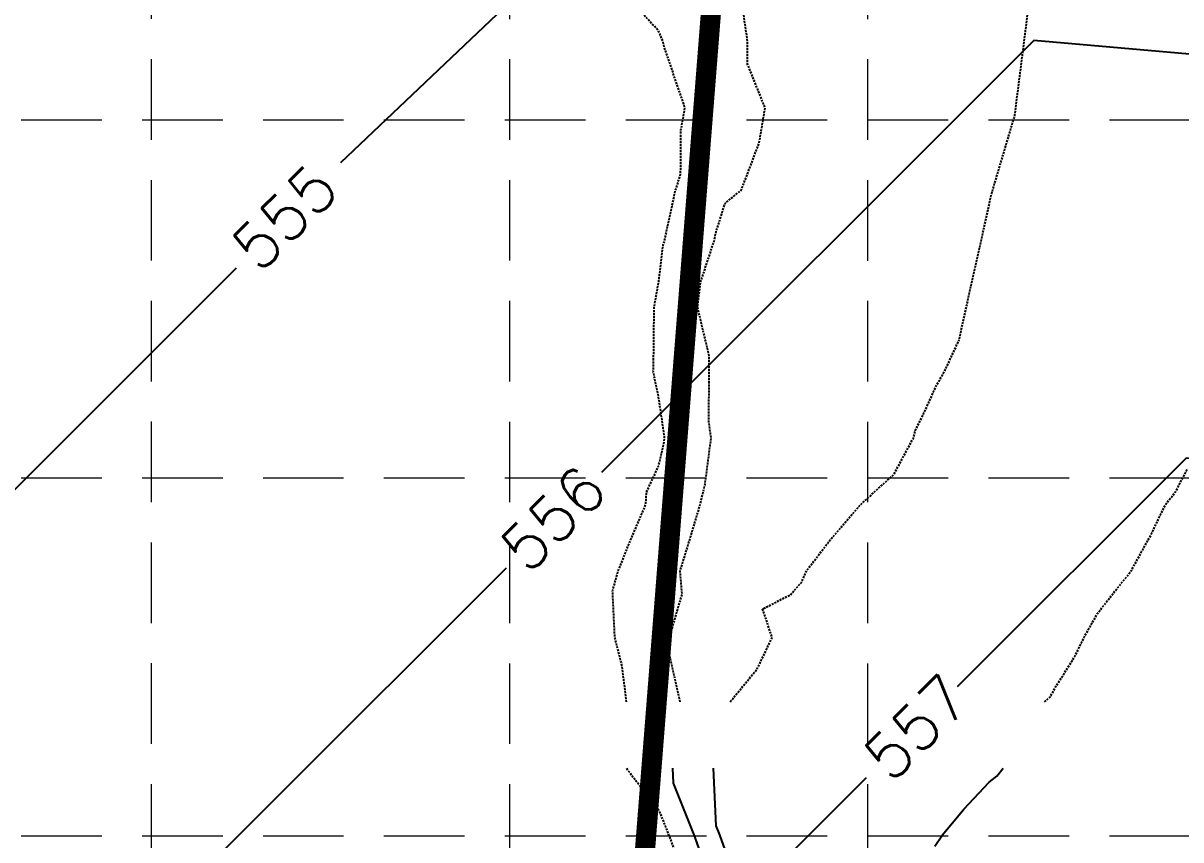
# Model space of a CAD drawing. Header units: inches. Extents: x 8135 to 11700, y -938 to 4760.
# Drawn here: x 10419.2 to 10706.5, y 3777.1 to 3979.9 of the extents above; entities that cross this region are included whole.
import ezdxf
from ezdxf.enums import TextEntityAlignment as Align

# ---------------------------------------------------------------- set-up
doc = ezdxf.new("R2010")
doc.units = ezdxf.units.IN
doc.header["$MEASUREMENT"] = 0
doc.linetypes.add('DASHED', pattern=[0.75, 0.5, -0.25])
doc.linetypes.add('HIDDEN', pattern=[0.375, 0.25, -0.125])
for name, color, linetype in [('BERM1', 7, 'Continuous'), ('EC', 35, 'DASHED'), ('GRID', 254, 'HIDDEN'), ('PROP-CONT-H', 6, 'Continuous'), ('PROP-CONT-L', 7, 'Continuous')]:
    doc.layers.add(name, color=color, linetype=linetype)
doc.styles.add('SIMPLEX', font='simplex.shx', dxfattribs={"height": 24})

msp = doc.modelspace()

# ---------------------------------------------------------------- linework, layer by layer
at = {"layer": 'BERM1', "color": 35, "const_width": 5}
msp.add_lwpolyline([(10594.21, 4037.32), (10364.96, 4043.22), (10222.44, 3803.84), (10122.85, 3459.57), (10248.92, 3465.89), (10318.97, 3417.81), (10565.31, 3670.02)], close=True, dxfattribs=at)
at = {"layer": 'EC', "color": 35, "flags": 128}
msp.add_lwpolyline([(10668.76, 3984.89), (10665.2, 3956.93), (10659.48, 3937.63), (10651.31, 3900.91)], dxfattribs=at)
for points, elevation in [([(10568.95, 3811.41), (10567.86, 3820.34), (10566.05, 3827.41), (10565.51, 3839), (10566.9, 3843.91), (10569.78, 3851.16), (10573.75, 3860.41), (10573.91, 3863.47), (10576.92, 3869.99), (10578.25, 3875.59), (10578.42, 3876.91), (10576.92, 3887.12), (10575.6, 3893.41), (10575.66, 3894.65), (10575.81, 3909.41), (10575.98, 3910.37), (10576.92, 3915.49), (10578.04, 3924.8), (10578.4, 3925.91), (10581.07, 3938.26), (10582.38, 3942.41), (10582.47, 3953.37), (10583.46, 3958.91), (10578.34, 3974), (10577.98, 3975.41), (10576.92, 3978), (10571.41, 3984.02)], 551), ([(10582.27, 3811.41), (10579.11, 3825.29), (10579.61, 3827.41), (10582.75, 3838.09), (10582.26, 3843.91), (10584.88, 3852.45), (10587.25, 3860.41), (10588.43, 3865.4), (10589.96, 3876.91), (10589.37, 3880.97), (10589.47, 3893.41), (10589.5, 3897.21), (10586.58, 3909.41), (10587.31, 3915.53), (10590.72, 3925.91), (10591.2, 3928.14), (10593.42, 3935.22), (10597.37, 3938.4), (10598.95, 3942.41), (10601.9, 3950.3), (10603.34, 3958.91), (10599, 3969.75), (10599, 3975.41), (10597.74, 3984.02)], 552), ([(10594.67, 3811.41), (10601.38, 3819.58), (10605.1, 3827.41), (10602.71, 3834.48), (10609.67, 3838.02), (10612.42, 3841.16), (10613.6, 3843.91), (10619.04, 3851.05), (10626.62, 3859.96), (10627.04, 3860.41), (10635.25, 3867.84), (10640.14, 3876.91), (10640.67, 3878.91), (10642.67, 3882.91), (10645.92, 3890.11), (10647.84, 3893.41), (10651.31, 3900.91)], 553), ([(10672.67, 3811.41), (10674.12, 3812.67), (10675.42, 3815.1), (10680.2, 3822.7), (10682.49, 3827.41), (10685.81, 3833.37), (10691.67, 3840.82), (10693.09, 3842.5), (10694.15, 3843.91), (10699.13, 3852.96), (10702.67, 3860.41), (10705.13, 3863.45), (10708.17, 3869.29)], 554), ([(10568.92, 3794.91), (10576.92, 3784.6), (10579.4, 3778.41), (10580.75, 3774.58), (10582.99, 3761.91), (10583.61, 3755.22), (10583.82, 3745.41), (10583.19, 3739.33), (10582.56, 3729.41), (10581.65, 3724.69), (10580.18, 3712.91), (10579.16, 3710.67), (10576.92, 3705.56), (10571.09, 3702.34), (10570.29, 3696.41), (10568.19, 3688.78), (10566.34, 3679.91), (10566.65, 3673.84), (10560.67, 3669.65), (10558.14, 3665.95), (10544.17, 3667.01), (10540.93, 3666.65), (10527.67, 3665.67), (10525.6, 3665.52), (10511.42, 3665.59), (10509.11, 3665.72), (10496.53, 3665.96)], 551)]:
    msp.add_lwpolyline(points, dxfattribs=dict(at, elevation=elevation))
at = {"layer": 'EC', "color": 35, "linetype": 'Continuous', "flags": 128}
for points, elevation in [([(10590.58, 3764.76), (10585.75, 3778.41), (10580.63, 3791.21), (10580.45, 3794.91)], 552), ([(10593.42, 3774.64), (10592.09, 3778.41), (10591.2, 3780.63), (10590.51, 3794.91)], 553), ([(10645.46, 3775.58), (10647.32, 3778.41), (10652.67, 3784.76), (10658.92, 3791.44), (10660.87, 3792.97), (10662.4, 3794.91)], 554)]:
    msp.add_lwpolyline(points, dxfattribs=dict(at, elevation=elevation))
at = {"layer": 'GRID', "color": 252, "linetype": 'HIDDEN', "lineweight": 0, "ltscale": 80}
for p, q in [((10451.08, -489.01), (10451.08, 4667.09)), ((10539.98, -489.03), (10539.98, 4667.09)), ((10628.87, -489.04), (10628.87, 4667.09)), ((8228.76, 3955.95), (11606.69, 3955.95)), ((8228.76, 3867.06), (11606.69, 3867.06)), ((8228.76, 3778.16), (11606.69, 3778.16))]:
    msp.add_line(p, q, dxfattribs=at)
at = {"layer": 'PROP-CONT-H', "color": 40, "ltscale": 100}
msp.add_line((10690.77, 4128.48), (10497.98, 3945.22), dxfattribs=at)
msp.add_lwpolyline([(10127.24, 3428.19), (10130.15, 3391.86), (10114.33, 3343.74), (10197.81, 3341.66), (10332.84, 3779.82), (10472.17, 3919.15)], dxfattribs=at)
at = {"layer": 'PROP-CONT-L', "color": 40, "ltscale": 100}
for points in [[(11388.18, 3912.6), (10670.06, 3975.62), (10562.78, 3868.33)], [(11380.18, 3803.45), (10707.79, 3871.92), (10650.96, 3815.1)], [(10539.06, 3844.62), (10421.1, 3726.65), (10271.06, 3239.81), (10084.98, 3244.44), (10097.53, 3305.45), (10126.35, 3393.11), (10125.1, 3418.11)], [(10628.4, 3792.54), (10509.35, 3673.49), (10373.68, 3233.25), (10079.88, 3240.57), (10093.65, 3306.48), (10122.55, 3394.36), (10116.49, 3396.55)]]:
    msp.add_lwpolyline(points, dxfattribs=at)

# ---------------------------------------------------------------- texts
at = {"layer": 'PROP-CONT-H', "color": 40, "ltscale": 100, "style": 'SIMPLEX'}
msp.add_text('555', height=11.2, rotation=45, dxfattribs=at).set_placement((10484.16, 3931.73), align=Align.MIDDLE)
at = {"layer": 'PROP-CONT-L', "color": 40, "ltscale": 100, "style": 'SIMPLEX'}
for s, p in [('556', (10550.79, 3856.98)), ('557', (10640.94, 3805.11))]:
    msp.add_text(s, height=11.2, rotation=45, dxfattribs=at).set_placement(p, align=Align.MIDDLE)

doc.saveas('drawing.dxf')
